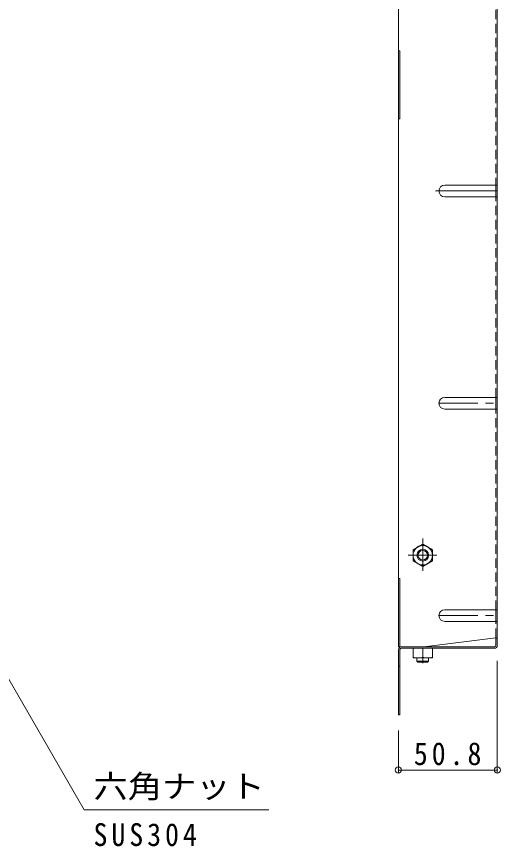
# Model space of a CAD drawing. Units: millimetres at full size, sheet at 1:4; details may follow other scales. Extents: x -950 to 1126, y -781 to 780.
# Drawn here: x 766.8 to 1015.4, y -68.3 to 358.2 of the extents above; entities that cross this region are included whole.
import ezdxf
from ezdxf.enums import TextEntityAlignment as Align

# ---------------------------------------------------------------- set-up
doc = ezdxf.new("R2010")
doc.units = ezdxf.units.MM
doc.header["$LTSCALE"] = 4
doc.header["$PDMODE"] = 32
doc.header["$PDSIZE"] = 3.2
for name, pattern in [('CHAIN1', [8, 5, -1, 1, -1]), ('CHAIN2', [12, 9, -1, 1, -1]), ('DASHED1', [1.8, 1.2, -0.6])]:
    doc.linetypes.add(name, pattern=pattern)
for name, color, linetype, lineweight in [('A-4_その他', 7, 'Continuous', 9), ('A-5_文字', 7, 'Continuous', 9), ('A-7_ハッチ', 2, 'Continuous', 9), ('A-8_記号', 2, 'Continuous', 9), ('A-B_ﾊｯﾁ', 2, 'Continuous', 9)]:
    doc.layers.add(name, color=color, linetype=linetype, lineweight=lineweight)
doc.styles.add('ＭＳ ゴシック', font='')
doc.styles.get('ＭＳ ゴシック').set_extended_font_data('MS Gothic')

msp = doc.modelspace()

# ---------------------------------------------------------------- linework, layer by layer
at = {"layer": 'A-4_その他'}
for p, q in [((1013.81, -30.265), (1013.81, 27.159)), ((963.01, -30.265), (963.01, -8.641)), ((963.01, -29.065), (1013.81, -29.065))]:
    msp.add_line(p, q, dxfattribs=at)
for p in [(963.01, -29.065), (1013.81, -29.065)]:
    msp.add_point(p, dxfattribs=at)
at = {"layer": 'A-5_文字'}
msp.add_line((896.381, -49.571), (801.431, -49.571), dxfattribs=at)
msp.add_lwpolyline([(801.431, -49.571), (729.16, 75.609), (735.248, 67.675)], dxfattribs=at)
at = {"layer": 'A-7_ハッチ'}
for p, q in [((963.01, 611.966), (963.01, 34.359)), ((1013.81, 611.166), (1013.81, 35.159)), ((963.01, 340.666), (963.81, 340.666)), ((1013.01, 271.606), (1013.01, 265.606)), ((1013.01, 156.485), (1013.01, 162.485)), ((963.01, 69.363), (963.81, 69.363)), ((963.81, 34.359), (963.81, 69.363)), ((1013.01, 47.365), (1013.01, 53.365)), ((976.01, 34.362), (1013.01, 38.974)), ((1013.01, 35.025), (1013.01, 38.974)), ((963.01, 34.359), (1012.343, 34.359)), ((963.81, 32.892), (963.81, -0.641)), ((964.477, 33.559), (1012.21, 33.559)), ((963.01, 24.359), (963.81, 24.359))]:
    msp.add_line(p, q, dxfattribs=at)
at = {"layer": 'A-7_ハッチ', "linetype": 'DASHED1'}
for p, q in [((1013.01, 162.485), (1013.01, 374.721)), ((1013.01, 53.365), (1013.01, 156.485)), ((1013.01, 38.974), (1013.01, 47.365))]:
    msp.add_line(p, q, dxfattribs=at)
at = {"layer": 'A-7_ハッチ'}
for points in [[(963.01, 305.665), (963.81, 305.665), (963.81, 340.666)], [(963.01, 32.759), (963.01, -0.641), (963.81, -0.641)]]:
    msp.add_lwpolyline(points, dxfattribs=at)
for centre, radius, start, end in [((1013.01, 38.174), 0.8, 0, 90), ((964.61, 32.759), 1.6, 90, 180), ((1012.21, 35.159), 1.6, 270, 0), ((1012.343, 35.025), 0.667, 270, 0), ((964.477, 32.892), 0.667, 90, 180)]:
    msp.add_arc(centre, radius, start, end, dxfattribs=at)
at = {"layer": 'A-8_記号'}
for p, q in [((986.81, 271.606), (1013.81, 271.606)), ((986.81, 265.606), (1013.81, 265.606)), ((986.81, 162.485), (1013.81, 162.485)), ((986.81, 156.485), (1013.81, 156.485)), ((986.81, 53.365), (1013.81, 53.365)), ((986.81, 47.365), (1013.81, 47.365))]:
    msp.add_line(p, q, dxfattribs=at)
at = {"layer": 'A-8_記号', "linetype": 'CHAIN2'}
msp.add_line((982.122, 268.605), (1013.81, 268.605), dxfattribs=at)
at = {"layer": 'A-8_記号', "linetype": 'CHAIN1'}
for p, q in [((983.81, 159.485), (1013.81, 159.485)), ((983.81, 50.365), (1013.81, 50.365))]:
    msp.add_line(p, q, dxfattribs=at)
at = {"layer": 'A-8_記号'}
for centre in [(986.81, 268.606), (986.81, 159.485), (986.81, 50.365)]:
    msp.add_arc(centre, 3, 90, 270, dxfattribs=at)
at = {"layer": 'A-B_ﾊｯﾁ', "linetype": 'CHAIN1'}
for p, q in [((975.51, 89.887), (975.51, 73.379)), ((968.04, 81.359), (982.8, 81.359)), ((975.51, 25.876), (975.51, 28.937))]:
    msp.add_line(p, q, dxfattribs=at)
at = {"layer": 'A-B_ﾊｯﾁ'}
for p, q in [((975.51, 87.109), (970.51, 84.222)), ((970.51, 84.222), (970.51, 78.495)), ((975.51, 75.609), (970.51, 78.495)), ((975.51, 75.609), (980.51, 78.495)), ((980.51, 33.562), (970.51, 33.562)), ((970.51, 33.562), (970.51, 28.562)), ((975.51, 33.562), (975.51, 28.995)), ((980.51, 33.562), (980.51, 28.562)), ((980.51, 28.562), (970.51, 28.562))]:
    msp.add_line(p, q, dxfattribs=at)
at = {"layer": 'A-B_ﾊｯﾁ', "color": 3}
for p, q in [((972.51, 28.562), (972.51, 26.862)), ((978.51, 26.862), (972.51, 26.862)), ((972.51, 26.862), (973.01, 26.362)), ((978.01, 26.362), (973.01, 26.362)), ((978.51, 26.862), (978.01, 26.362)), ((978.51, 28.562), (978.51, 26.862))]:
    msp.add_line(p, q, dxfattribs=at)
at = {"layer": 'A-B_ﾊｯﾁ'}
msp.add_lwpolyline([(975.51, 87.109), (980.51, 84.222), (980.51, 78.495)], dxfattribs=at)
msp.add_circle((975.51, 81.359), 5, dxfattribs=at)
at = {"layer": 'A-B_ﾊｯﾁ', "color": 3}
for radius in [3, 2.458]:
    msp.add_circle((975.51, 81.359), radius, dxfattribs=at)
at = {"layer": 'A-B_ﾊｯﾁ'}
for centre in [(973.01, 35.995), (978.01, 35.995)]:
    msp.add_arc(centre, 7.433, 250.34634, 289.65367, dxfattribs=at)

# ---------------------------------------------------------------- texts
at = {"layer": 'A-4_その他', "color": 2, "insert": (970.91, -26.665), "char_height": 11.73, "attachment_point": 7, "style": 'ＭＳ ゴシック'}
msp.add_mtext('\\T1.28;\\W0.9;50.8', dxfattribs=at)
at = {"layer": 'A-5_文字', "color": 2, "style": 'ＭＳ ゴシック', "width": 1.1}
msp.add_text('六角ナット', height=11.73, dxfattribs=at).set_placement((806.286, -46.837), align=Align.BOTTOM_LEFT)
at = {"layer": 'A-5_文字', "color": 2, "insert": (806.286, -68.295), "char_height": 11.73, "attachment_point": 7, "style": 'ＭＳ ゴシック'}
msp.add_mtext('\\T1.28;\\W0.9;SUS304', dxfattribs=at)

doc.saveas('drawing.dxf')
